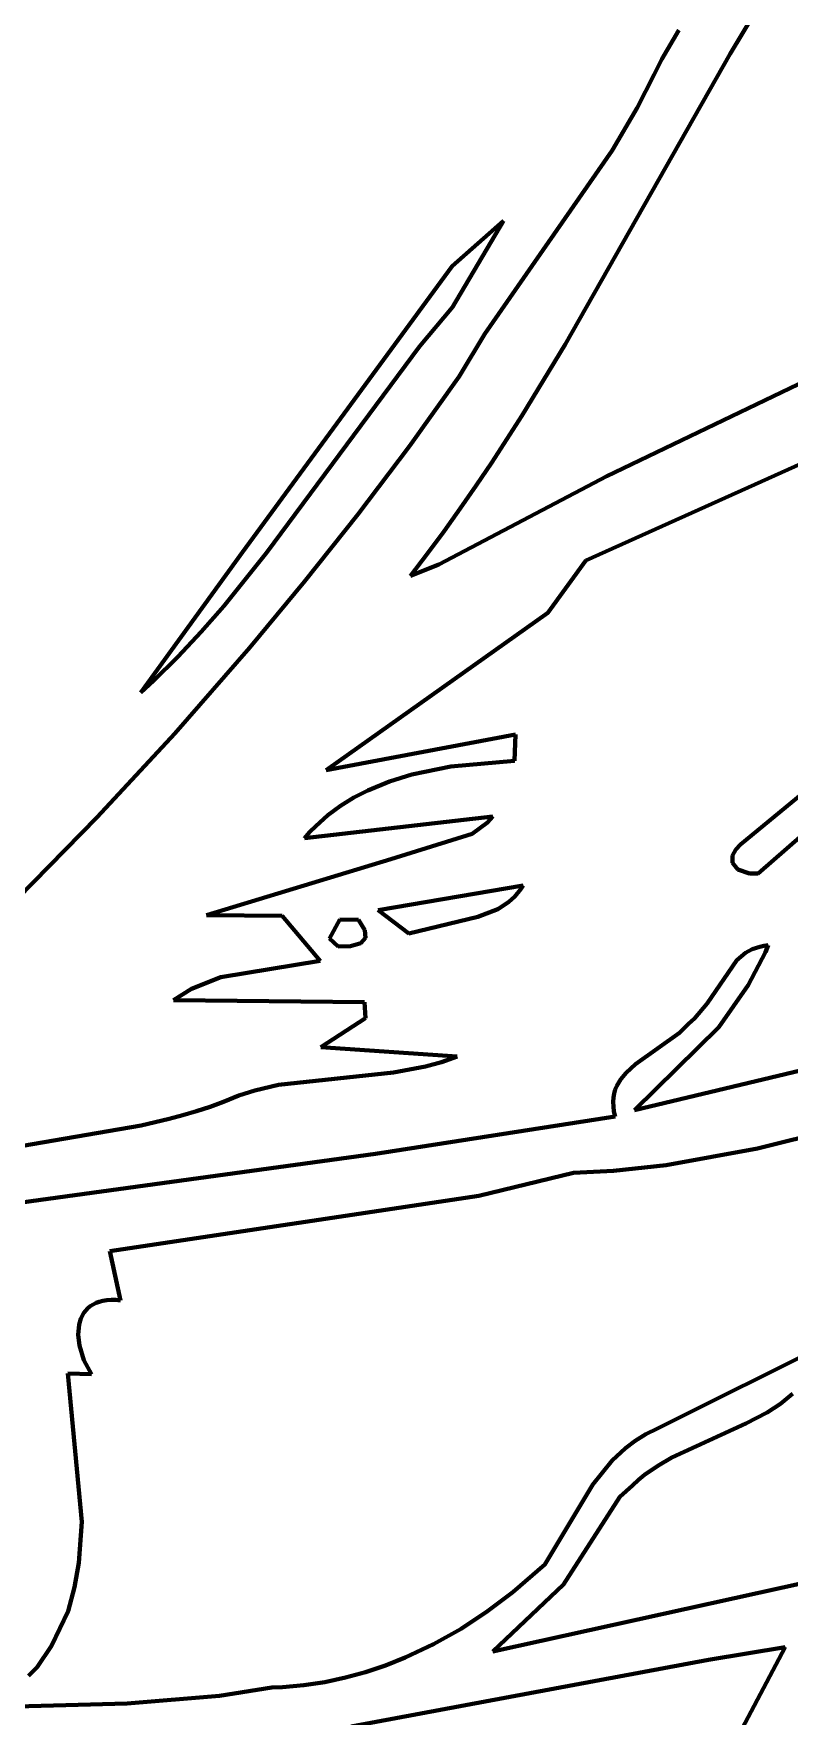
# Model space of a CAD drawing. Header units: millimetres. Extents: x 0 to 14.2, y 0 to 19.5.
# Drawn here: x 8.259 to 8.887, y 11.635 to 13.033 of the extents above; entities that cross this region are included whole.
import ezdxf

# ---------------------------------------------------------------- set-up
doc = ezdxf.new("R2010")
doc.units = ezdxf.units.MM
doc.layers.add('color#010101ff', color=7, linetype='CONTINUOUS', lineweight=100)
doc.layers.add('color#fdfdfdff', color=7, linetype='CONTINUOUS', lineweight=100)

msp = doc.modelspace()

# ---------------------------------------------------------------- linework, layer by layer
at = {"layer": 'color#010101ff'}
for p, q in [((8.8737, 13.0762), (8.8378, 13.0167)), ((8.781, 13.0122), (8.7953, 13.0365)), ((8.8378, 13.0167), (8.7006, 12.7752)), ((8.7748, 12.9995), (8.781, 13.0122)), ((8.7607, 12.9718), (8.7748, 12.9995)), ((8.7397, 12.9364), (8.7607, 12.9718)), ((8.6339, 12.7839), (8.7397, 12.9364)), ((8.6066, 12.8402), (8.6495, 12.8778)), ((8.6495, 12.8778), (8.6069, 12.806)), ((8.4353, 12.6067), (8.6066, 12.8402)), ((8.6069, 12.806), (8.5796, 12.7733)), ((8.5796, 12.7733), (8.4522, 12.602)), ((8.6126, 12.7485), (8.6339, 12.7839)), ((8.7006, 12.7752), (8.6646, 12.7159)), ((8.7354, 12.6656), (8.9796, 12.783)), ((8.5711, 12.6907), (8.6126, 12.7485)), ((8.6646, 12.7159), (8.6396, 12.677)), ((8.9889, 12.7173), (8.7178, 12.5956)), ((8.5282, 12.6338), (8.5711, 12.6907)), ((8.6396, 12.677), (8.6267, 12.6578)), ((8.5955, 12.5923), (8.7354, 12.6656)), ((8.6267, 12.6578), (8.6135, 12.6388)), ((8.484, 12.578), (8.5282, 12.6338)), ((8.6135, 12.6388), (8.6, 12.6199)), ((8.6, 12.6199), (8.5862, 12.6013)), ((8.4324, 12.6025), (8.4353, 12.6067)), ((8.3477, 12.4858), (8.4324, 12.6025)), ((8.4522, 12.602), (8.4167, 12.5577)), ((8.5862, 12.6013), (8.572, 12.5829)), ((8.572, 12.5829), (8.5955, 12.5923)), ((8.7178, 12.5956), (8.6862, 12.5519)), ((8.4385, 12.5232), (8.484, 12.578)), ((8.4167, 12.5577), (8.398, 12.5363)), ((8.6862, 12.5519), (8.5018, 12.4211)), ((8.398, 12.5363), (8.3786, 12.5155)), ((8.376, 12.4517), (8.4385, 12.5232)), ((8.3786, 12.5155), (8.3583, 12.4955)), ((8.3583, 12.4955), (8.3477, 12.4858)), ((8.3114, 12.3821), (8.376, 12.4517)), ((8.5018, 12.4211), (8.6595, 12.4508)), ((8.6595, 12.4508), (8.6587, 12.4291)), ((8.8466, 12.3594), (8.9422, 12.4383)), ((8.6056, 12.4242), (8.5732, 12.4176)), ((8.6587, 12.4291), (8.6056, 12.4242)), ((8.9708, 12.431), (8.8611, 12.3353)), ((8.5545, 12.4118), (8.5365, 12.4044)), ((8.5732, 12.4176), (8.5545, 12.4118)), ((8.525, 12.3985), (8.5139, 12.3916)), ((8.5365, 12.4044), (8.525, 12.3985)), ((8.2448, 12.3144), (8.3114, 12.3821)), ((8.4838, 12.3648), (8.6406, 12.3826)), ((8.5033, 12.3837), (8.4932, 12.3748)), ((8.5139, 12.3916), (8.5033, 12.3837)), ((8.6406, 12.3826), (8.6361, 12.3778)), ((8.4884, 12.37), (8.4838, 12.3648)), ((8.4932, 12.3748), (8.4884, 12.37)), ((8.6233, 12.3682), (8.5558, 12.3472)), ((8.6361, 12.3778), (8.6233, 12.3682)), ((8.8398, 12.3502), (8.8426, 12.3554)), ((8.8426, 12.3554), (8.8466, 12.3594)), ((8.5558, 12.3472), (8.4025, 12.3006)), ((8.8399, 12.3442), (8.8398, 12.3502)), ((8.8443, 12.3386), (8.8399, 12.3442)), ((8.854, 12.3352), (8.8443, 12.3386)), ((8.5452, 12.3048), (8.6657, 12.3254)), ((8.6657, 12.3254), (8.6636, 12.3221)), ((8.8611, 12.3353), (8.854, 12.3352)), ((8.6535, 12.3115), (8.6447, 12.3057)), ((8.6589, 12.3163), (8.6535, 12.3115)), ((8.6636, 12.3221), (8.6589, 12.3163)), ((8.4025, 12.3006), (8.4652, 12.3001)), ((8.4652, 12.3001), (8.497, 12.2628)), ((8.5046, 12.2812), (8.5132, 12.297)), ((8.5132, 12.297), (8.5288, 12.2969)), ((8.5288, 12.2969), (8.534, 12.2883)), ((8.5708, 12.2854), (8.5452, 12.3048)), ((8.628, 12.2993), (8.5708, 12.2854)), ((8.6447, 12.3057), (8.628, 12.2993)), ((8.5346, 12.2818), (8.5307, 12.2773)), ((8.534, 12.2883), (8.5346, 12.2818)), ((8.5119, 12.2747), (8.5046, 12.2812)), ((8.5223, 12.275), (8.5119, 12.2747)), ((8.5307, 12.2773), (8.5223, 12.275)), ((8.8435, 12.2633), (8.8507, 12.2693)), ((8.8507, 12.2693), (8.8563, 12.2724)), ((8.8672, 12.2699), (8.853, 12.2426)), ((8.8563, 12.2724), (8.8625, 12.2745)), ((8.8625, 12.2745), (8.8659, 12.2752)), ((8.8659, 12.2752), (8.8696, 12.2757)), ((8.8696, 12.2757), (8.8672, 12.2699)), ((8.497, 12.2628), (8.4144, 12.2492)), ((8.8189, 12.2274), (8.8435, 12.2633)), ((8.4144, 12.2492), (8.39, 12.2395)), ((8.853, 12.2426), (8.8284, 12.2075)), ((8.39, 12.2395), (8.3749, 12.2301)), ((8.3749, 12.2301), (8.5338, 12.2285)), ((8.5338, 12.2285), (8.5347, 12.215)), ((8.7583, 12.1385), (9.1265, 12.2269)), ((8.8082, 12.2147), (8.8189, 12.2274)), ((8.5347, 12.215), (8.4974, 12.1909)), ((8.8032, 12.2105), (8.8082, 12.2147)), ((8.8284, 12.2075), (8.7583, 12.1385)), ((8.7592, 12.1767), (8.7958, 12.2028)), ((8.7958, 12.2028), (8.8032, 12.2105)), ((8.4974, 12.1909), (8.6108, 12.1833)), ((8.5578, 12.17), (8.4624, 12.1596)), ((8.5846, 12.175), (8.5578, 12.17)), ((8.5978, 12.1786), (8.5846, 12.175)), ((8.6108, 12.1833), (8.5978, 12.1786)), ((8.747, 12.1644), (8.7513, 12.1696)), ((8.7513, 12.1696), (8.7592, 12.1767)), ((8.4624, 12.1596), (8.4425, 12.155)), ((8.7415, 12.1524), (8.7424, 12.1557)), ((8.7424, 12.1557), (8.7437, 12.1587)), ((8.7437, 12.1587), (8.747, 12.1644)), ((8.4166, 12.1456), (8.4055, 12.1415)), ((8.4294, 12.1509), (8.4166, 12.1456)), ((8.4425, 12.155), (8.4294, 12.1509)), ((8.7406, 12.1454), (8.7409, 12.149)), ((8.7408, 12.1416), (8.7406, 12.1454)), ((8.7409, 12.149), (8.7415, 12.1524)), ((9.0216, 12.1472), (8.8607, 12.1066)), ((8.3713, 12.1313), (8.348, 12.1259)), ((8.3828, 12.1344), (8.3713, 12.1313)), ((8.3942, 12.1378), (8.3828, 12.1344)), ((8.4055, 12.1415), (8.3942, 12.1378)), ((8.543, 12.1022), (8.7423, 12.1333)), ((8.7413, 12.1376), (8.7408, 12.1416)), ((8.7423, 12.1333), (8.7413, 12.1376)), ((8.348, 12.1259), (8.2299, 12.1056)), ((8.2485, 12.0619), (8.543, 12.1022)), ((8.8607, 12.1066), (8.7847, 12.0928)), ((8.7076, 12.0865), (8.6289, 12.0673)), ((8.7408, 12.0881), (8.7076, 12.0865)), ((8.7847, 12.0928), (8.7408, 12.0881)), ((8.6289, 12.0673), (8.322, 12.0215)), ((8.322, 12.0215), (8.331, 11.9804)), ((8.3037, 11.974), (8.3004, 11.97)), ((8.3057, 11.9757), (8.3037, 11.974)), ((8.308, 11.9771), (8.3057, 11.9757)), ((8.3105, 11.9784), (8.308, 11.9771)), ((8.3132, 11.9794), (8.3105, 11.9784)), ((8.3163, 11.9802), (8.3132, 11.9794)), ((8.3195, 11.9807), (8.3163, 11.9802)), ((8.3231, 11.9809), (8.3195, 11.9807)), ((8.3269, 11.9808), (8.3231, 11.9809)), ((8.331, 11.9804), (8.3269, 11.9808)), ((8.2964, 11.9603), (8.2957, 11.9519)), ((8.298, 11.9655), (8.2964, 11.9603)), ((8.3004, 11.97), (8.298, 11.9655)), ((8.7775, 11.8739), (8.9599, 11.9651)), ((8.2957, 11.9519), (8.2967, 11.9429)), ((8.2967, 11.9429), (8.3004, 11.9307)), ((8.3067, 11.9191), (8.2872, 11.9197)), ((8.2872, 11.9197), (8.2986, 11.7965)), ((8.3004, 11.9307), (8.3067, 11.9191)), ((8.8797, 11.8946), (8.8687, 11.8874)), ((8.8849, 11.8986), (8.8797, 11.8946)), ((8.8899, 11.9028), (8.8849, 11.8986)), ((8.8511, 11.878), (8.7894, 11.8498)), ((8.8687, 11.8874), (8.8511, 11.878)), ((8.7509, 11.8577), (8.759, 11.8638)), ((8.759, 11.8638), (8.7679, 11.8692)), ((8.7679, 11.8692), (8.7775, 11.8739)), ((8.7397, 11.8473), (8.7509, 11.8577)), ((8.7894, 11.8498), (8.7778, 11.843)), ((8.7236, 11.8274), (8.7397, 11.8473)), ((8.7668, 11.8354), (8.7616, 11.8312)), ((8.7778, 11.843), (8.7668, 11.8354)), ((8.6838, 11.761), (8.7236, 11.8274)), ((8.7567, 11.8267), (8.7463, 11.8173)), ((8.7616, 11.8312), (8.7567, 11.8267)), ((8.7463, 11.8173), (8.6993, 11.7442)), ((8.2986, 11.7965), (8.2961, 11.7623)), ((8.2961, 11.7623), (8.2926, 11.7421)), ((8.6406, 11.6885), (8.9738, 11.7622)), ((8.6573, 11.7379), (8.6838, 11.761)), ((8.2926, 11.7421), (8.2874, 11.722)), ((8.6362, 11.722), (8.6573, 11.7379)), ((8.6993, 11.7442), (8.6406, 11.6885)), ((8.2874, 11.722), (8.2734, 11.6932)), ((8.6142, 11.7075), (8.6362, 11.722)), ((8.5675, 11.6835), (8.5913, 11.6946)), ((8.5913, 11.6946), (8.6142, 11.7075)), ((8.2734, 11.6932), (8.2615, 11.6755)), ((8.82, 11.6816), (8.5226, 11.6263)), ((8.5513, 11.677), (8.5675, 11.6835)), ((8.8838, 11.6923), (8.82, 11.6816)), ((8.8451, 11.6192), (8.8838, 11.6923)), ((8.2615, 11.6755), (8.2543, 11.6685)), ((8.5007, 11.6632), (8.5179, 11.6669)), ((8.5179, 11.6669), (8.5347, 11.6715)), ((8.5347, 11.6715), (8.5513, 11.677)), ((8.4132, 11.6517), (8.4568, 11.6587)), ((8.4568, 11.6587), (8.4657, 11.659)), ((8.4657, 11.659), (8.4833, 11.6606)), ((8.4833, 11.6606), (8.5007, 11.6632)), ((8.1378, 11.6402), (8.3363, 11.6453)), ((8.3363, 11.6453), (8.4132, 11.6517))]:
    msp.add_line(p, q, dxfattribs=at)
at = {"layer": 'color#fdfdfdff'}
for p, q in [((8.8378, 13.0167), (8.8737, 13.0762)), ((8.7953, 13.0365), (8.781, 13.0122)), ((8.7006, 12.7752), (8.8378, 13.0167)), ((8.781, 13.0122), (8.7748, 12.9995)), ((8.7748, 12.9995), (8.7607, 12.9718)), ((8.7607, 12.9718), (8.7397, 12.9364)), ((8.7397, 12.9364), (8.6339, 12.7839)), ((8.6495, 12.8778), (8.6066, 12.8402)), ((8.6069, 12.806), (8.6495, 12.8778)), ((8.6066, 12.8402), (8.4353, 12.6067)), ((8.5796, 12.7733), (8.6069, 12.806)), ((8.4522, 12.602), (8.5796, 12.7733)), ((8.6339, 12.7839), (8.6126, 12.7485)), ((8.6646, 12.7159), (8.7006, 12.7752)), ((8.9796, 12.783), (8.7354, 12.6656)), ((8.6126, 12.7485), (8.5711, 12.6907)), ((8.6396, 12.677), (8.6646, 12.7159)), ((8.7178, 12.5956), (8.9889, 12.7173)), ((8.5711, 12.6907), (8.5282, 12.6338)), ((8.6267, 12.6578), (8.6396, 12.677)), ((8.7354, 12.6656), (8.5955, 12.5923)), ((8.6135, 12.6388), (8.6267, 12.6578)), ((8.5282, 12.6338), (8.484, 12.578)), ((8.6, 12.6199), (8.6135, 12.6388)), ((8.5862, 12.6013), (8.6, 12.6199)), ((8.4353, 12.6067), (8.4324, 12.6025)), ((8.4324, 12.6025), (8.3477, 12.4858)), ((8.4167, 12.5577), (8.4522, 12.602)), ((8.572, 12.5829), (8.5862, 12.6013)), ((8.5955, 12.5923), (8.572, 12.5829)), ((8.6862, 12.5519), (8.7178, 12.5956)), ((8.484, 12.578), (8.4385, 12.5232)), ((8.398, 12.5363), (8.4167, 12.5577)), ((8.5018, 12.4211), (8.6862, 12.5519)), ((8.3786, 12.5155), (8.398, 12.5363)), ((8.4385, 12.5232), (8.376, 12.4517)), ((8.3583, 12.4955), (8.3786, 12.5155)), ((8.3477, 12.4858), (8.3583, 12.4955)), ((8.376, 12.4517), (8.3114, 12.3821)), ((8.6595, 12.4508), (8.5018, 12.4211)), ((8.6587, 12.4291), (8.6595, 12.4508)), ((8.9422, 12.4383), (8.8466, 12.3594)), ((8.5732, 12.4176), (8.6056, 12.4242)), ((8.6056, 12.4242), (8.6587, 12.4291)), ((8.8611, 12.3353), (8.9708, 12.431)), ((8.5365, 12.4044), (8.5545, 12.4118)), ((8.5545, 12.4118), (8.5732, 12.4176)), ((8.5139, 12.3916), (8.525, 12.3985)), ((8.525, 12.3985), (8.5365, 12.4044)), ((8.3114, 12.3821), (8.2448, 12.3144)), ((8.6406, 12.3826), (8.4838, 12.3648)), ((8.4932, 12.3748), (8.5033, 12.3837)), ((8.5033, 12.3837), (8.5139, 12.3916)), ((8.6361, 12.3778), (8.6406, 12.3826)), ((8.4838, 12.3648), (8.4884, 12.37)), ((8.4884, 12.37), (8.4932, 12.3748)), ((8.5558, 12.3472), (8.6233, 12.3682)), ((8.6233, 12.3682), (8.6361, 12.3778)), ((8.8426, 12.3554), (8.8398, 12.3502)), ((8.8466, 12.3594), (8.8426, 12.3554)), ((8.4025, 12.3006), (8.5558, 12.3472)), ((8.8398, 12.3502), (8.8399, 12.3442)), ((8.8399, 12.3442), (8.8443, 12.3386)), ((8.8443, 12.3386), (8.854, 12.3352)), ((8.6657, 12.3254), (8.5452, 12.3048)), ((8.6636, 12.3221), (8.6657, 12.3254)), ((8.854, 12.3352), (8.8611, 12.3353)), ((8.6447, 12.3057), (8.6535, 12.3115)), ((8.6535, 12.3115), (8.6589, 12.3163)), ((8.6589, 12.3163), (8.6636, 12.3221)), ((8.4652, 12.3001), (8.4025, 12.3006)), ((8.497, 12.2628), (8.4652, 12.3001)), ((8.5132, 12.297), (8.5046, 12.2812)), ((8.5288, 12.2969), (8.5132, 12.297)), ((8.534, 12.2883), (8.5288, 12.2969)), ((8.5452, 12.3048), (8.5708, 12.2854)), ((8.5708, 12.2854), (8.628, 12.2993)), ((8.628, 12.2993), (8.6447, 12.3057)), ((8.5307, 12.2773), (8.5346, 12.2818)), ((8.5346, 12.2818), (8.534, 12.2883)), ((8.5046, 12.2812), (8.5119, 12.2747)), ((8.5119, 12.2747), (8.5223, 12.275)), ((8.5223, 12.275), (8.5307, 12.2773)), ((8.8507, 12.2693), (8.8435, 12.2633)), ((8.8563, 12.2724), (8.8507, 12.2693)), ((8.853, 12.2426), (8.8672, 12.2699)), ((8.8625, 12.2745), (8.8563, 12.2724)), ((8.8659, 12.2752), (8.8625, 12.2745)), ((8.8696, 12.2757), (8.8659, 12.2752)), ((8.8672, 12.2699), (8.8696, 12.2757)), ((8.4144, 12.2492), (8.497, 12.2628)), ((8.8435, 12.2633), (8.8189, 12.2274)), ((8.39, 12.2395), (8.4144, 12.2492)), ((8.8284, 12.2075), (8.853, 12.2426)), ((8.3749, 12.2301), (8.39, 12.2395)), ((8.5338, 12.2285), (8.3749, 12.2301)), ((8.5347, 12.215), (8.5338, 12.2285)), ((9.1265, 12.2269), (8.7583, 12.1385)), ((8.8189, 12.2274), (8.8082, 12.2147)), ((8.4974, 12.1909), (8.5347, 12.215)), ((8.8082, 12.2147), (8.8032, 12.2105)), ((8.7583, 12.1385), (8.8284, 12.2075)), ((8.7958, 12.2028), (8.7592, 12.1767)), ((8.8032, 12.2105), (8.7958, 12.2028)), ((8.6108, 12.1833), (8.4974, 12.1909)), ((8.4624, 12.1596), (8.5578, 12.17)), ((8.5578, 12.17), (8.5846, 12.175)), ((8.5846, 12.175), (8.5978, 12.1786)), ((8.5978, 12.1786), (8.6108, 12.1833)), ((8.7513, 12.1696), (8.747, 12.1644)), ((8.7592, 12.1767), (8.7513, 12.1696)), ((8.4425, 12.155), (8.4624, 12.1596)), ((8.7424, 12.1557), (8.7415, 12.1524)), ((8.7437, 12.1587), (8.7424, 12.1557)), ((8.747, 12.1644), (8.7437, 12.1587)), ((8.4055, 12.1415), (8.4166, 12.1456)), ((8.4166, 12.1456), (8.4294, 12.1509)), ((8.4294, 12.1509), (8.4425, 12.155)), ((8.7409, 12.149), (8.7406, 12.1454)), ((8.7406, 12.1454), (8.7408, 12.1416)), ((8.7415, 12.1524), (8.7409, 12.149)), ((8.8607, 12.1066), (9.0216, 12.1472)), ((8.348, 12.1259), (8.3713, 12.1313)), ((8.3713, 12.1313), (8.3828, 12.1344)), ((8.3828, 12.1344), (8.3942, 12.1378)), ((8.3942, 12.1378), (8.4055, 12.1415)), ((8.7423, 12.1333), (8.543, 12.1022)), ((8.7408, 12.1416), (8.7413, 12.1376)), ((8.7413, 12.1376), (8.7423, 12.1333)), ((8.2299, 12.1056), (8.348, 12.1259)), ((8.543, 12.1022), (8.2485, 12.0619)), ((8.7847, 12.0928), (8.8607, 12.1066)), ((8.6289, 12.0673), (8.7076, 12.0865)), ((8.7076, 12.0865), (8.7408, 12.0881)), ((8.7408, 12.0881), (8.7847, 12.0928)), ((8.322, 12.0215), (8.6289, 12.0673)), ((8.331, 11.9804), (8.322, 12.0215)), ((8.3004, 11.97), (8.3037, 11.974)), ((8.3037, 11.974), (8.3057, 11.9757)), ((8.3057, 11.9757), (8.308, 11.9771)), ((8.308, 11.9771), (8.3105, 11.9784)), ((8.3105, 11.9784), (8.3132, 11.9794)), ((8.3132, 11.9794), (8.3163, 11.9802)), ((8.3163, 11.9802), (8.3195, 11.9807)), ((8.3195, 11.9807), (8.3231, 11.9809)), ((8.3231, 11.9809), (8.3269, 11.9808)), ((8.3269, 11.9808), (8.331, 11.9804)), ((8.2957, 11.9519), (8.2964, 11.9603)), ((8.2964, 11.9603), (8.298, 11.9655)), ((8.298, 11.9655), (8.3004, 11.97)), ((8.9599, 11.9651), (8.7775, 11.8739)), ((8.2967, 11.9429), (8.2957, 11.9519)), ((8.3004, 11.9307), (8.2967, 11.9429)), ((8.2986, 11.7965), (8.2872, 11.9197)), ((8.2872, 11.9197), (8.3067, 11.9191)), ((8.3067, 11.9191), (8.3004, 11.9307)), ((8.8687, 11.8874), (8.8797, 11.8946)), ((8.8797, 11.8946), (8.8849, 11.8986)), ((8.8849, 11.8986), (8.8899, 11.9028)), ((8.7894, 11.8498), (8.8511, 11.878)), ((8.8511, 11.878), (8.8687, 11.8874)), ((8.759, 11.8638), (8.7509, 11.8577)), ((8.7679, 11.8692), (8.759, 11.8638)), ((8.7775, 11.8739), (8.7679, 11.8692)), ((8.7509, 11.8577), (8.7397, 11.8473)), ((8.7778, 11.843), (8.7894, 11.8498)), ((8.7397, 11.8473), (8.7236, 11.8274)), ((8.7616, 11.8312), (8.7668, 11.8354)), ((8.7668, 11.8354), (8.7778, 11.843)), ((8.7236, 11.8274), (8.6838, 11.761)), ((8.7463, 11.8173), (8.7567, 11.8267)), ((8.7567, 11.8267), (8.7616, 11.8312)), ((8.6993, 11.7442), (8.7463, 11.8173)), ((8.2961, 11.7623), (8.2986, 11.7965)), ((8.2926, 11.7421), (8.2961, 11.7623)), ((8.9738, 11.7622), (8.6406, 11.6885)), ((8.6838, 11.761), (8.6573, 11.7379)), ((8.2874, 11.722), (8.2926, 11.7421)), ((8.6573, 11.7379), (8.6362, 11.722)), ((8.6406, 11.6885), (8.6993, 11.7442)), ((8.2734, 11.6932), (8.2874, 11.722)), ((8.6362, 11.722), (8.6142, 11.7075)), ((8.5913, 11.6946), (8.5675, 11.6835)), ((8.6142, 11.7075), (8.5913, 11.6946)), ((8.2615, 11.6755), (8.2734, 11.6932)), ((8.5226, 11.6263), (8.82, 11.6816)), ((8.5675, 11.6835), (8.5513, 11.677)), ((8.82, 11.6816), (8.8838, 11.6923)), ((8.8838, 11.6923), (8.8451, 11.6192)), ((8.2543, 11.6685), (8.2615, 11.6755)), ((8.5179, 11.6669), (8.5007, 11.6632)), ((8.5347, 11.6715), (8.5179, 11.6669)), ((8.5513, 11.677), (8.5347, 11.6715)), ((8.4568, 11.6587), (8.4132, 11.6517)), ((8.4657, 11.659), (8.4568, 11.6587)), ((8.4833, 11.6606), (8.4657, 11.659)), ((8.5007, 11.6632), (8.4833, 11.6606)), ((8.3363, 11.6453), (8.1378, 11.6402)), ((8.4132, 11.6517), (8.3363, 11.6453))]:
    msp.add_line(p, q, dxfattribs=at)

doc.saveas('drawing.dxf')
